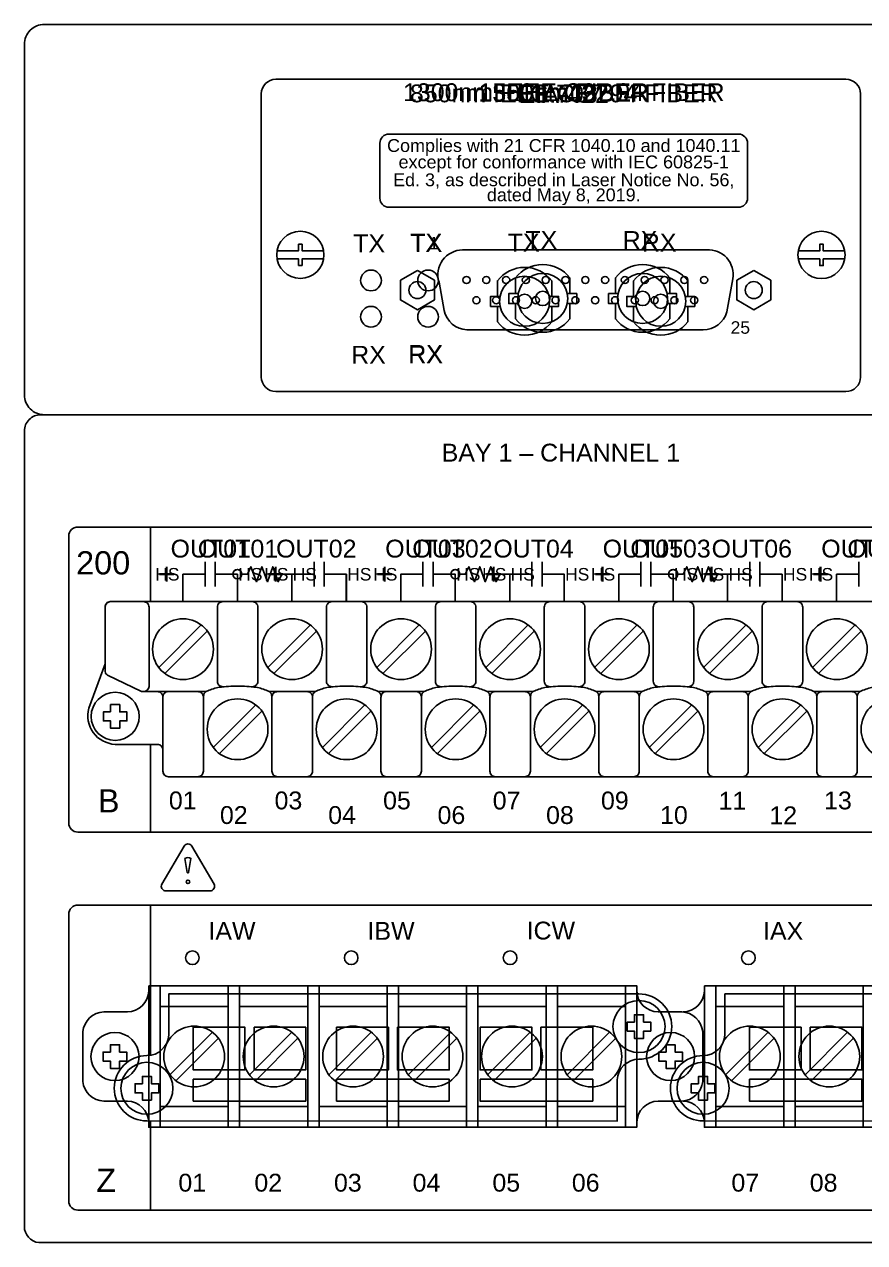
# Model space of a CAD drawing. Extents: x 1 to 47, y 1 to 34.6.
# Drawn here: x 27 to 31.63, y 10.34 to 17.05 of the extents above; entities that cross this region are included whole.
import ezdxf
from ezdxf.enums import TextEntityAlignment as Align

# ---------------------------------------------------------------- set-up
doc = ezdxf.new("R2010")
doc.units = 0
doc.header["$MEASUREMENT"] = 0
for name, color, linetype in [('2_1__X__SCREW_TERMINAL_BLO', 7, 'CONTINUOUS'), ('2_2__2__CONNECTORIZED', 7, 'CONTINUOUS'), ('4_2__A__ISOLATED_EIA-422', 7, 'CONTINUOUS'), ('4_3__B__ISOLATED_G_703_CO-', 7, 'CONTINUOUS'), ('4_4__C__850_NM_IEEE_C37_94', 7, 'CONTINUOUS'), ('4_5__D__1300_NM_FIBER', 7, 'CONTINUOUS'), ('4_6__E__1550_NM_FIBER', 7, 'CONTINUOUS'), ('4_7__H__1300_NM_IEEE_C37_9', 7, 'CONTINUOUS'), ('7_1__2___8__OPTOISOLATED_I', 7, 'CONTINUOUS'), ('7_2__7___8__OPTOISOLATED_I', 7, 'CONTINUOUS'), ('7_3__C___18__COMMON____6__', 7, 'CONTINUOUS'), ('7_4__D___18__COMMON____6__', 7, 'CONTINUOUS'), ('7_5__E___8__OPTOISOLATED_I', 7, 'CONTINUOUS'), ('7_6__4___18__COMMON____6__', 7, 'CONTINUOUS'), ('7_7__8___8__OPTOISOLATED_I', 7, 'CONTINUOUS'), ('8_0______DWG_', 7, 'CONTINUOUS')]:
    doc.layers.add(name, color=color, linetype=linetype)
doc.styles.add('ARIAL', font='arial.ttf')

msp = doc.modelspace()

# ---------------------------------------------------------------- linework, layer by layer
at = {"layer": '2_1__X__SCREW_TERMINAL_BLO'}
for points in [[(27.6942, 12.2039), (27.6942, 11.7597)], [(27.7477, 11.7597), (27.7477, 10.9798)], [(28.1227, 11.7597), (28.1227, 10.9798)], [(28.1853, 11.7597), (28.1853, 10.9798)], [(28.5603, 11.7597), (28.5603, 10.9798)], [(28.6228, 11.7597), (28.6228, 10.9798)], [(28.9978, 11.7597), (28.9978, 10.9798)], [(29.0603, 11.7597), (29.0603, 10.9798)], [(29.4353, 11.7597), (29.4353, 10.9798)], [(29.4978, 11.7597), (29.4978, 10.9798)], [(29.8728, 11.7597), (29.8728, 10.9798)], [(29.9352, 11.7597), (29.9352, 10.9798)], [(30.3102, 11.7597), (30.3102, 10.9798)], [(30.8079, 11.7597), (30.8079, 10.9798)], [(31.1829, 11.7597), (31.1829, 10.9798)], [(31.2454, 11.7597), (31.2454, 10.9798)], [(31.6204, 11.7597), (31.6204, 10.9798)], [(27.7477, 11.6447), (28.1227, 11.6447)], [(28.1853, 11.6447), (28.5603, 11.6447)], [(28.6228, 11.6447), (28.9978, 11.6447)], [(29.0603, 11.6447), (29.4353, 11.6447)], [(29.4978, 11.6447), (29.8728, 11.6447)], [(29.9352, 11.6447), (30.3102, 11.6447)], [(30.8079, 11.6447), (31.1829, 11.6447)], [(31.2454, 11.6447), (31.6204, 11.6447)], [(28.0357, 11.5037), (27.8015, 11.2695)], [(28.4732, 11.5037), (28.239, 11.2695)], [(28.9106, 11.5037), (28.6764, 11.2695)], [(29.3481, 11.5037), (29.1139, 11.2695)], [(29.7856, 11.5037), (29.5515, 11.2695)], [(30.2232, 11.5037), (29.989, 11.2695)], [(31.0958, 11.5037), (30.8616, 11.2695)], [(31.5333, 11.5037), (31.2992, 11.2695)], [(28.0691, 11.4703), (27.8349, 11.2361)], [(28.5066, 11.4703), (28.2725, 11.2361)], [(28.944, 11.4703), (28.7098, 11.2361)], [(29.3815, 11.4703), (29.1474, 11.2361)], [(29.8191, 11.4703), (29.5849, 11.2361)], [(30.2566, 11.4703), (30.0224, 11.2361)], [(31.1292, 11.4703), (30.8951, 11.2361)], [(31.5668, 11.4703), (31.3326, 11.2361)], [(28.1227, 11.0948), (27.7477, 11.0948)], [(28.5603, 11.0948), (28.1853, 11.0948)], [(28.9978, 11.0948), (28.6228, 11.0948)], [(29.4353, 11.0948), (29.0603, 11.0948)], [(29.8728, 11.0948), (29.4978, 11.0948)], [(30.3102, 11.0948), (29.9352, 11.0948)], [(31.1829, 11.0948), (30.8079, 11.0948)], [(31.6204, 11.0948), (31.2454, 11.0948)], [(27.6942, 10.9798), (27.6942, 10.5239)]]:
    msp.add_lwpolyline(points, dxfattribs=at)
for points in [[(27.6852, 11.7597), (30.3727, 11.7597), (30.3727, 10.9798), (27.6852, 10.9798)], [(30.7453, 11.7597), (33.4329, 11.7597), (33.4329, 10.9798), (30.7453, 10.9798)], [(27.474, 11.3945), (27.474, 11.4348), (27.524, 11.4348), (27.524, 11.3945), (27.5641, 11.3945), (27.5641, 11.3446), (27.524, 11.3446), (27.524, 11.3046), (27.474, 11.3046), (27.474, 11.3446), (27.4339, 11.3446), (27.4339, 11.3945)], [(30.5341, 11.3945), (30.5341, 11.4348), (30.5841, 11.4348), (30.5841, 11.3945), (30.6242, 11.3945), (30.6242, 11.3446), (30.5841, 11.3446), (30.5841, 11.3046), (30.5341, 11.3046), (30.5341, 11.3446), (30.494, 11.3446), (30.494, 11.3945)]]:
    msp.add_lwpolyline(points, close=True, dxfattribs=at)
for points in [[(27.3224, 11.2325), (27.3224, 11.507, -0.374201), (27.437, 11.6157), (27.5672, 11.6157, 0.403969), (27.6852, 11.7316)], [(30.3729, 11.0079, -0.403969), (30.4909, 11.1238), (30.6211, 11.1238, 0.374201), (30.7357, 11.2325), (30.7357, 11.507, 0.374201), (30.6211, 11.6157), (30.4909, 11.6157, -0.403969), (30.3729, 11.7316)], [(30.6273, 11.6157, 0.403969), (30.7453, 11.7316)], [(27.3224, 11.2325, 0.374201), (27.437, 11.1238)], [(27.6852, 11.0079, 0.403969), (27.5672, 11.1238), (27.437, 11.1238, -0.374201)], [(30.7453, 11.0079, 0.403969), (30.6273, 11.1238)]]:
    msp.add_lwpolyline(points, format="xyb", dxfattribs=at)
for centre, radius in [((27.499, 11.3697), 0.1324), ((27.9353, 11.3699), 0.1673), ((28.3728, 11.3699), 0.1673), ((28.8102, 11.3699), 0.1673), ((29.2477, 11.3699), 0.1673), ((29.6853, 11.3699), 0.1673), ((30.1228, 11.3699), 0.1673), ((30.5591, 11.3697), 0.1324), ((30.9954, 11.3699), 0.1673), ((31.433, 11.3699), 0.1673)]:
    msp.add_circle(centre, radius, dxfattribs=at)
at = {"layer": '2_2__2__CONNECTORIZED'}
for points in [[(27.6942, 12.2039), (27.6942, 11.3763)], [(27.6942, 11.0147), (27.6942, 10.5239)]]:
    msp.add_lwpolyline(points, dxfattribs=at)
for points in [[(27.675, 11.3748, 1), (27.675, 11.0147), (30.265, 11.0145), (30.265, 11.2409, -0.405199), (30.3849, 11.3547, 0.999995), (30.3849, 11.7148), (27.795, 11.7146), (27.795, 11.4886, -0.399232)], [(30.738, 11.3748, 1), (30.738, 11.0147), (33.328, 11.0145), (33.328, 11.2409, -0.405199), (33.4479, 11.3547, 0.999995), (33.4479, 11.7148), (30.858, 11.7146), (30.858, 11.4886, -0.399232)]]:
    msp.add_lwpolyline(points, format="xyb", close=True, dxfattribs=at)
for points in [[(30.3599, 11.5599), (30.3599, 11.5999), (30.4099, 11.5999), (30.4099, 11.5599), (30.45, 11.5599), (30.45, 11.5096), (30.4099, 11.5096), (30.4099, 11.4697), (30.3599, 11.4697), (30.3599, 11.5096), (30.3198, 11.5096), (30.3198, 11.5599), (30.3599, 11.5599)], [(27.9299, 11.5313), (28.2149, 11.5313), (28.2149, 11.2963), (27.9299, 11.2963)], [(28.2649, 11.5313), (28.5499, 11.5313), (28.5499, 11.2963), (28.2649, 11.2963)], [(28.7199, 11.5313), (29.0049, 11.5313), (29.0049, 11.2963), (28.7199, 11.2963)], [(29.0549, 11.5313), (29.3399, 11.5313), (29.3399, 11.2963), (29.0549, 11.2963)], [(29.5099, 11.5313), (29.7949, 11.5313), (29.7949, 11.2963), (29.5099, 11.2963)], [(29.8449, 11.5313), (30.1299, 11.5313), (30.1299, 11.2963), (29.8449, 11.2963)], [(30.9929, 11.5313), (31.2779, 11.5313), (31.2779, 11.2963), (30.9929, 11.2963)], [(31.3279, 11.5313), (31.6129, 11.5313), (31.6129, 11.2963), (31.3279, 11.2963)], [(27.65, 11.2199), (27.65, 11.2599), (27.7, 11.2599), (27.7, 11.2199), (27.7401, 11.2199), (27.7401, 11.1696), (27.7, 11.1696), (27.7, 11.1296), (27.65, 11.1296), (27.65, 11.1696), (27.6099, 11.1696), (27.6099, 11.2199), (27.65, 11.2199)], [(27.9299, 11.2446), (28.5499, 11.2446), (28.5499, 11.1246), (27.9299, 11.1246)], [(28.7199, 11.2446), (29.3399, 11.2446), (29.3399, 11.1246), (28.7199, 11.1246)], [(29.5099, 11.2446), (30.1299, 11.2446), (30.1299, 11.1246), (29.5099, 11.1246)], [(30.713, 11.2199), (30.713, 11.2599), (30.763, 11.2599), (30.763, 11.2199), (30.8031, 11.2199), (30.8031, 11.1696), (30.763, 11.1696), (30.763, 11.1296), (30.713, 11.1296), (30.713, 11.1696), (30.6729, 11.1696), (30.6729, 11.2199), (30.713, 11.2199)], [(30.9929, 11.2446), (31.6129, 11.2446), (31.6129, 11.1246), (30.9929, 11.1246)]]:
    msp.add_lwpolyline(points, close=True, dxfattribs=at)
for centre in [(30.3849, 11.5348), (27.675, 11.1947), (30.738, 11.1947)]:
    msp.add_circle(centre, 0.1433, dxfattribs=at)
at = {"layer": '4_2__A__ISOLATED_EIA-422'}
msp.add_lwpolyline([(29.4133, 15.8123), (30.7574, 15.8123, -0.493376), (30.9014, 15.6536), (30.8687, 15.4709, -0.334954), (30.7385, 15.3723), (29.4377, 15.3723, -0.342031), (29.3111, 15.4795), (29.2837, 15.6347, -0.504632)], format="xyb", close=True, dxfattribs=at)
for points in [[(29.1646, 15.6997), (29.2586, 15.6454), (29.2586, 15.5369), (29.1646, 15.4826), (29.0706, 15.5369), (29.0706, 15.6454)], [(31.0169, 15.6997), (31.1109, 15.6454), (31.1109, 15.5369), (31.0169, 15.4826), (30.9229, 15.5369), (30.9229, 15.6454)]]:
    msp.add_lwpolyline(points, close=True, dxfattribs=at)
for centre, radius in [((28.909, 15.6442), 0.0571), ((29.1646, 15.5912), 0.047), ((29.4349, 15.6469), 0.0197), ((29.5439, 15.6469), 0.0197), ((29.653, 15.6469), 0.0197), ((29.762, 15.6469), 0.0197), ((29.8711, 15.6469), 0.0197), ((29.9802, 15.6469), 0.0197), ((30.0892, 15.6469), 0.0197), ((30.1983, 15.6469), 0.0197), ((30.3073, 15.6469), 0.0197), ((30.4164, 15.6469), 0.0197), ((30.5254, 15.6469), 0.0197), ((30.6345, 15.6469), 0.0197), ((30.7435, 15.6469), 0.0197), ((31.0169, 15.5912), 0.047), ((28.909, 15.4442), 0.0571), ((29.4894, 15.5351), 0.0197), ((29.5985, 15.5351), 0.0197), ((29.7075, 15.5351), 0.0197), ((29.8166, 15.5351), 0.0197), ((29.9256, 15.5351), 0.0197), ((30.0347, 15.5351), 0.0197), ((30.1437, 15.5351), 0.0197), ((30.2528, 15.5351), 0.0197), ((30.3618, 15.5351), 0.0197), ((30.4709, 15.5351), 0.0197), ((30.58, 15.5351), 0.0197), ((30.689, 15.5351), 0.0197)]:
    msp.add_circle(centre, radius, dxfattribs=at)
at = {"layer": '4_3__B__ISOLATED_G_703_CO-'}
msp.add_lwpolyline([(29.4133, 15.8123), (30.7574, 15.8123, -0.493376), (30.9014, 15.6536), (30.8687, 15.4709, -0.334954), (30.7385, 15.3723), (29.4377, 15.3723, -0.342031), (29.3111, 15.4795), (29.2837, 15.6347, -0.504632)], format="xyb", close=True, dxfattribs=at)
for points in [[(29.1646, 15.6997), (29.2586, 15.6454), (29.2586, 15.5369), (29.1646, 15.4826), (29.0706, 15.5369), (29.0706, 15.6454)], [(31.0169, 15.6997), (31.1109, 15.6454), (31.1109, 15.5369), (31.0169, 15.4826), (30.9229, 15.5369), (30.9229, 15.6454)]]:
    msp.add_lwpolyline(points, close=True, dxfattribs=at)
for centre, radius in [((28.909, 15.6442), 0.0571), ((29.1646, 15.5912), 0.047), ((29.4349, 15.6469), 0.0197), ((29.5439, 15.6469), 0.0197), ((29.653, 15.6469), 0.0197), ((29.762, 15.6469), 0.0197), ((29.8711, 15.6469), 0.0197), ((29.9802, 15.6469), 0.0197), ((30.0892, 15.6469), 0.0197), ((30.1983, 15.6469), 0.0197), ((30.3073, 15.6469), 0.0197), ((30.4164, 15.6469), 0.0197), ((30.5254, 15.6469), 0.0197), ((30.6345, 15.6469), 0.0197), ((30.7435, 15.6469), 0.0197), ((31.0169, 15.5912), 0.047), ((28.909, 15.4442), 0.0571), ((29.4894, 15.5351), 0.0197), ((29.5985, 15.5351), 0.0197), ((29.7075, 15.5351), 0.0197), ((29.8166, 15.5351), 0.0197), ((29.9256, 15.5351), 0.0197), ((30.0347, 15.5351), 0.0197), ((30.1437, 15.5351), 0.0197), ((30.2528, 15.5351), 0.0197), ((30.3618, 15.5351), 0.0197), ((30.4709, 15.5351), 0.0197), ((30.58, 15.5351), 0.0197), ((30.689, 15.5351), 0.0197)]:
    msp.add_circle(centre, radius, dxfattribs=at)
at = {"layer": '4_4__C__850_NM_IEEE_C37_94'}
msp.add_lwpolyline([(29.0082, 16.4502), (30.933, 16.4502, -0.41414), (30.983, 16.4002), (30.983, 16.0974, -0.414295), (30.933, 16.0474), (29.0082, 16.0474, -0.414173), (28.9582, 16.0974), (28.9582, 16.4002, -0.414246)], format="xyb", close=True, dxfattribs=at)
for points in [[(30.0044, 15.5719), (30.0044, 15.6583, 0.493109), (29.7052, 15.6583), (29.7052, 15.5719)], [(30.5544, 15.5719), (30.5544, 15.6583, 0.493109), (30.2552, 15.6583), (30.2552, 15.5719)], [(30.0044, 15.5168), (30.0044, 15.4323, -0.493109), (29.7052, 15.4323), (29.7052, 15.5168)], [(30.5544, 15.5168), (30.5544, 15.4323, -0.493109), (30.2552, 15.4323), (30.2552, 15.5168)]]:
    msp.add_lwpolyline(points, format="xyb", dxfattribs=at)
for points in [[(29.72, 15.5168), (29.6674, 15.5168), (29.6674, 15.5719), (29.7196, 15.5719)], [(29.99, 15.5719), (30.0422, 15.5719), (30.0422, 15.5168), (29.9896, 15.5168)], [(30.27, 15.5168), (30.2174, 15.5168), (30.2174, 15.5719), (30.2696, 15.5719)], [(30.54, 15.5719), (30.5922, 15.5719), (30.5922, 15.5168), (30.5396, 15.5168)]]:
    msp.add_lwpolyline(points, dxfattribs=at)
for centre, radius in [((29.2232, 15.6442), 0.0571), ((29.8548, 15.5453), 0.1378), ((30.4048, 15.5453), 0.1378), ((29.8548, 15.5453), 0.0395), ((30.4048, 15.5453), 0.0395), ((29.2232, 15.4442), 0.0571)]:
    msp.add_circle(centre, radius, dxfattribs=at)
at = {"layer": '4_5__D__1300_NM_FIBER'}
msp.add_lwpolyline([(29.0082, 16.4502), (30.933, 16.4502, -0.41414), (30.983, 16.4002), (30.983, 16.0974, -0.414295), (30.933, 16.0474), (29.0082, 16.0474, -0.414173), (28.9582, 16.0974), (28.9582, 16.4002, -0.414246)], format="xyb", close=True, dxfattribs=at)
for points in [[(29.9044, 15.5559), (29.9044, 15.6424, 0.493109), (29.6052, 15.6424), (29.6052, 15.5559)], [(30.6544, 15.5559), (30.6544, 15.6424, 0.493109), (30.3552, 15.6424), (30.3552, 15.5559)], [(29.9044, 15.5008), (29.9044, 15.4164, -0.493109), (29.6052, 15.4164), (29.6052, 15.5008)], [(30.6544, 15.5008), (30.6544, 15.4164, -0.493109), (30.3552, 15.4164), (30.3552, 15.5008)]]:
    msp.add_lwpolyline(points, format="xyb", dxfattribs=at)
for points in [[(29.62, 15.5008), (29.5674, 15.5008), (29.5674, 15.5559), (29.6196, 15.5559)], [(29.89, 15.5559), (29.9422, 15.5559), (29.9422, 15.5008), (29.8896, 15.5008)], [(30.37, 15.5008), (30.3174, 15.5008), (30.3174, 15.5559), (30.3696, 15.5559)], [(30.64, 15.5559), (30.6922, 15.5559), (30.6922, 15.5008), (30.6396, 15.5008)]]:
    msp.add_lwpolyline(points, dxfattribs=at)
for centre, radius in [((29.2232, 15.6442), 0.0571), ((29.7548, 15.5294), 0.1378), ((30.5048, 15.5294), 0.1378), ((29.7548, 15.5294), 0.0395), ((30.5048, 15.5294), 0.0395), ((29.2232, 15.4442), 0.0571)]:
    msp.add_circle(centre, radius, dxfattribs=at)
at = {"layer": '4_6__E__1550_NM_FIBER'}
msp.add_lwpolyline([(29.0082, 16.4502), (30.933, 16.4502, -0.41414), (30.983, 16.4002), (30.983, 16.0974, -0.414295), (30.933, 16.0474), (29.0082, 16.0474, -0.414173), (28.9582, 16.0974), (28.9582, 16.4002, -0.414246)], format="xyb", close=True, dxfattribs=at)
for points in [[(29.9044, 15.5559), (29.9044, 15.6424, 0.493109), (29.6052, 15.6424), (29.6052, 15.5559)], [(30.6544, 15.5559), (30.6544, 15.6424, 0.493109), (30.3552, 15.6424), (30.3552, 15.5559)], [(29.9044, 15.5008), (29.9044, 15.4164, -0.493109), (29.6052, 15.4164), (29.6052, 15.5008)], [(30.6544, 15.5008), (30.6544, 15.4164, -0.493109), (30.3552, 15.4164), (30.3552, 15.5008)]]:
    msp.add_lwpolyline(points, format="xyb", dxfattribs=at)
for points in [[(29.62, 15.5008), (29.5674, 15.5008), (29.5674, 15.5559), (29.6196, 15.5559)], [(29.89, 15.5559), (29.9422, 15.5559), (29.9422, 15.5008), (29.8896, 15.5008)], [(30.37, 15.5008), (30.3174, 15.5008), (30.3174, 15.5559), (30.3696, 15.5559)], [(30.64, 15.5559), (30.6922, 15.5559), (30.6922, 15.5008), (30.6396, 15.5008)]]:
    msp.add_lwpolyline(points, dxfattribs=at)
for centre, radius in [((29.2232, 15.6442), 0.0571), ((29.7548, 15.5294), 0.1378), ((30.5048, 15.5294), 0.1378), ((29.7548, 15.5294), 0.0395), ((30.5048, 15.5294), 0.0395), ((29.2232, 15.4442), 0.0571)]:
    msp.add_circle(centre, radius, dxfattribs=at)
at = {"layer": '4_7__H__1300_NM_IEEE_C37_9'}
for points in [[(29.9044, 15.5559), (29.9044, 15.6424, 0.493109), (29.6052, 15.6424), (29.6052, 15.5559)], [(30.6544, 15.5559), (30.6544, 15.6424, 0.493109), (30.3552, 15.6424), (30.3552, 15.5559)], [(29.9044, 15.5008), (29.9044, 15.4164, -0.493109), (29.6052, 15.4164), (29.6052, 15.5008)], [(30.6544, 15.5008), (30.6544, 15.4164, -0.493109), (30.3552, 15.4164), (30.3552, 15.5008)]]:
    msp.add_lwpolyline(points, format="xyb", dxfattribs=at)
for points in [[(29.62, 15.5008), (29.5674, 15.5008), (29.5674, 15.5559), (29.6196, 15.5559)], [(29.89, 15.5559), (29.9422, 15.5559), (29.9422, 15.5008), (29.8896, 15.5008)], [(30.37, 15.5008), (30.3174, 15.5008), (30.3174, 15.5559), (30.3696, 15.5559)], [(30.64, 15.5559), (30.6922, 15.5559), (30.6922, 15.5008), (30.6396, 15.5008)]]:
    msp.add_lwpolyline(points, dxfattribs=at)
for centre, radius in [((29.2232, 15.6442), 0.0571), ((29.7548, 15.5294), 0.1378), ((30.5048, 15.5294), 0.1378), ((29.7548, 15.5294), 0.0395), ((30.5048, 15.5294), 0.0395), ((29.2232, 15.4442), 0.0571)]:
    msp.add_circle(centre, radius, dxfattribs=at)
at = {"layer": '7_1__2___8__OPTOISOLATED_I'}
for points in [[(27.9953, 14.094), (27.9953, 13.959)], [(28.051, 14.094), (28.051, 13.959)], [(28.5953, 14.094), (28.5953, 13.959)], [(28.651, 14.094), (28.651, 13.959)], [(29.1953, 14.094), (29.1953, 13.959)], [(29.251, 14.094), (29.251, 13.959)], [(29.7953, 14.094), (29.7953, 13.959)], [(29.851, 14.094), (29.851, 13.959)], [(30.3953, 14.094), (30.3953, 13.959)], [(30.451, 14.094), (30.451, 13.959)], [(30.9953, 14.094), (30.9953, 13.959)], [(31.051, 14.094), (31.051, 13.959)], [(31.5953, 14.094), (31.5953, 13.959)], [(27.9953, 14.0265), (27.8732, 14.0265), (27.8732, 13.8753)], [(28.051, 14.0265), (28.1732, 14.0265), (28.1732, 13.8753)], [(28.5953, 14.0265), (28.4732, 14.0265), (28.4732, 13.8753)], [(28.651, 14.0265), (28.7732, 14.0265), (28.7732, 13.8753)], [(29.1953, 14.0265), (29.0732, 14.0265), (29.0732, 13.8753)], [(29.251, 14.0265), (29.3732, 14.0265), (29.3732, 13.8753)], [(29.7953, 14.0265), (29.6732, 14.0265), (29.6732, 13.8753)], [(29.851, 14.0265), (29.9732, 14.0265), (29.9732, 13.8753)], [(30.3953, 14.0265), (30.2732, 14.0265), (30.2732, 13.8753)], [(30.451, 14.0265), (30.5732, 14.0265), (30.5732, 13.8753)], [(30.9953, 14.0265), (30.8732, 14.0265), (30.8732, 13.8753)], [(31.051, 14.0265), (31.1732, 14.0265), (31.1732, 13.8753)], [(31.5953, 14.0265), (31.4732, 14.0265), (31.4732, 13.8753)]]:
    msp.add_lwpolyline(points, dxfattribs=at)
at = {"layer": '7_2__7___8__OPTOISOLATED_I'}
for points in [[(27.9953, 14.094), (27.9953, 13.959)], [(28.0509, 14.094), (28.0509, 13.959)], [(28.5953, 14.094), (28.5953, 13.959)], [(28.6509, 14.094), (28.6509, 13.959)], [(29.1953, 14.094), (29.1953, 13.959)], [(29.2509, 14.094), (29.2509, 13.959)], [(29.7953, 14.094), (29.7953, 13.959)], [(29.8509, 14.094), (29.8509, 13.959)], [(30.3953, 14.094), (30.3953, 13.959)], [(30.4509, 14.094), (30.4509, 13.959)], [(30.9953, 14.094), (30.9953, 13.959)], [(31.0509, 14.094), (31.0509, 13.959)], [(31.5953, 14.094), (31.5953, 13.959)], [(27.9953, 14.0265), (27.8731, 14.0265), (27.8731, 13.8753)], [(28.0509, 14.0265), (28.1731, 14.0265), (28.1731, 13.8753)], [(28.5953, 14.0265), (28.4731, 14.0265), (28.4731, 13.8753)], [(28.6509, 14.0265), (28.7731, 14.0265), (28.7731, 13.8753)], [(29.1953, 14.0265), (29.0731, 14.0265), (29.0731, 13.8753)], [(29.2509, 14.0265), (29.3731, 14.0265), (29.3731, 13.8753)], [(29.7953, 14.0265), (29.6731, 14.0265), (29.6731, 13.8753)], [(29.8509, 14.0265), (29.9731, 14.0265), (29.9731, 13.8753)], [(30.3953, 14.0265), (30.2731, 14.0265), (30.2731, 13.8753)], [(30.4509, 14.0265), (30.5731, 14.0265), (30.5731, 13.8753)], [(30.9953, 14.0265), (30.8731, 14.0265), (30.8731, 13.8753)], [(31.0509, 14.0265), (31.1731, 14.0265), (31.1731, 13.8753)], [(31.5953, 14.0265), (31.4731, 14.0265), (31.4731, 13.8753)]]:
    msp.add_lwpolyline(points, dxfattribs=at)
at = {"layer": '7_3__C___18__COMMON____6__'}
for points in [[(27.9953, 14.094), (27.9953, 13.959)], [(28.0509, 14.094), (28.0509, 13.959)], [(28.5953, 14.094), (28.5953, 13.959)], [(28.6509, 14.094), (28.6509, 13.959)], [(29.1953, 14.094), (29.1953, 13.959)], [(29.2509, 14.094), (29.2509, 13.959)], [(29.7953, 14.094), (29.7953, 13.959)], [(29.8509, 14.094), (29.8509, 13.959)], [(30.3953, 14.094), (30.3953, 13.959)], [(30.4509, 14.094), (30.4509, 13.959)], [(30.9953, 14.094), (30.9953, 13.959)], [(31.0509, 14.094), (31.0509, 13.959)], [(31.5953, 14.094), (31.5953, 13.959)], [(27.9953, 14.0265), (27.8731, 14.0265), (27.8731, 13.8753)], [(28.0509, 14.0265), (28.1731, 14.0265), (28.1731, 13.8753)], [(28.5953, 14.0265), (28.4731, 14.0265), (28.4731, 13.8753)], [(28.6509, 14.0265), (28.7731, 14.0265), (28.7731, 13.8753)], [(29.1953, 14.0265), (29.0731, 14.0265), (29.0731, 13.8753)], [(29.2509, 14.0265), (29.3731, 14.0265), (29.3731, 13.8753)], [(29.7953, 14.0265), (29.6731, 14.0265), (29.6731, 13.8753)], [(29.8509, 14.0265), (29.9731, 14.0265), (29.9731, 13.8753)], [(30.3953, 14.0265), (30.2731, 14.0265), (30.2731, 13.8753)], [(30.4509, 14.0265), (30.5731, 14.0265), (30.5731, 13.8753)], [(30.9953, 14.0265), (30.8731, 14.0265), (30.8731, 13.8753)], [(31.0509, 14.0265), (31.1731, 14.0265), (31.1731, 13.8753)], [(31.5953, 14.0265), (31.4731, 14.0265), (31.4731, 13.8753)]]:
    msp.add_lwpolyline(points, dxfattribs=at)
at = {"layer": '7_4__D___18__COMMON____6__'}
for points in [[(27.9953, 14.094), (27.9953, 13.959)], [(28.0509, 14.094), (28.0509, 13.959)], [(28.5953, 14.094), (28.5953, 13.959)], [(28.6509, 14.094), (28.6509, 13.959)], [(29.1953, 14.094), (29.1953, 13.959)], [(29.2509, 14.094), (29.2509, 13.959)], [(29.7953, 14.094), (29.7953, 13.959)], [(29.8509, 14.094), (29.8509, 13.959)], [(30.3953, 14.094), (30.3953, 13.959)], [(30.4509, 14.094), (30.4509, 13.959)], [(30.9953, 14.094), (30.9953, 13.959)], [(31.0509, 14.094), (31.0509, 13.959)], [(31.5953, 14.094), (31.5953, 13.959)], [(27.9953, 14.0265), (27.8731, 14.0265), (27.8731, 13.8753)], [(28.0509, 14.0265), (28.1731, 14.0265), (28.1731, 13.8753)], [(28.5953, 14.0265), (28.4731, 14.0265), (28.4731, 13.8753)], [(28.6509, 14.0265), (28.7731, 14.0265), (28.7731, 13.8753)], [(29.1953, 14.0265), (29.0731, 14.0265), (29.0731, 13.8753)], [(29.2509, 14.0265), (29.3731, 14.0265), (29.3731, 13.8753)], [(29.7953, 14.0265), (29.6731, 14.0265), (29.6731, 13.8753)], [(29.8509, 14.0265), (29.9731, 14.0265), (29.9731, 13.8753)], [(30.3953, 14.0265), (30.2731, 14.0265), (30.2731, 13.8753)], [(30.4509, 14.0265), (30.5731, 14.0265), (30.5731, 13.8753)], [(30.9953, 14.0265), (30.8731, 14.0265), (30.8731, 13.8753)], [(31.0509, 14.0265), (31.1731, 14.0265), (31.1731, 13.8753)], [(31.5953, 14.0265), (31.4731, 14.0265), (31.4731, 13.8753)]]:
    msp.add_lwpolyline(points, dxfattribs=at)
at = {"layer": '7_5__E___8__OPTOISOLATED_I'}
for points in [[(27.9953, 14.0265), (27.8731, 14.0265), (27.8731, 13.8753)], [(27.9953, 14.0865), (27.9953, 13.9665)], [(28.0509, 14.0865), (28.0509, 13.9665)], [(28.0509, 14.0265), (28.1481, 14.0265)], [(28.1981, 14.0265), (28.228, 14.0265), (28.248, 14.0677), (28.2781, 13.9852), (28.3081, 14.0677), (28.3381, 13.9852), (28.3681, 14.0677), (28.3981, 13.9852), (28.4181, 14.0265), (28.4731, 14.0265), (28.4731, 13.8753)], [(29.1953, 14.0265), (29.0731, 14.0265), (29.0731, 13.8753)], [(29.1953, 14.0865), (29.1953, 13.9665)], [(29.2509, 14.0865), (29.2509, 13.9665)], [(29.2509, 14.0265), (29.3481, 14.0265)], [(29.3981, 14.0265), (29.4281, 14.0265), (29.4481, 14.0677), (29.4781, 13.9852), (29.5081, 14.0677), (29.5381, 13.9852), (29.5681, 14.0677), (29.5982, 13.9852), (29.6182, 14.0265), (29.6731, 14.0265), (29.6731, 13.8753)], [(30.3953, 14.0265), (30.2731, 14.0265), (30.2731, 13.8753)], [(30.3953, 14.0865), (30.3953, 13.9665)], [(30.4509, 14.0865), (30.4509, 13.9665)], [(30.4509, 14.0265), (30.5481, 14.0265)], [(30.5981, 14.0265), (30.628, 14.0265), (30.648, 14.0677), (30.6781, 13.9852), (30.7081, 14.0677), (30.7381, 13.9852), (30.7681, 14.0677), (30.7981, 13.9852), (30.8181, 14.0265), (30.8731, 14.0265), (30.8731, 13.8753)], [(31.5953, 14.0265), (31.4731, 14.0265), (31.4731, 13.8753)], [(31.5953, 14.0865), (31.5953, 13.9665)], [(28.1731, 13.8753), (28.1731, 14.0015)], [(29.3731, 13.8753), (29.3731, 14.0015)], [(30.5731, 13.8753), (30.5731, 14.0015)]]:
    msp.add_lwpolyline(points, dxfattribs=at)
for centre in [(28.1731, 14.0265), (29.3731, 14.0265), (30.5731, 14.0265)]:
    msp.add_circle(centre, 0.025, dxfattribs=at)
at = {"layer": '7_6__4___18__COMMON____6__'}
for points in [[(27.9953, 14.094), (27.9953, 13.959)], [(28.051, 14.094), (28.051, 13.959)], [(28.5953, 14.094), (28.5953, 13.959)], [(28.651, 14.094), (28.651, 13.959)], [(29.1953, 14.094), (29.1953, 13.959)], [(29.251, 14.094), (29.251, 13.959)], [(29.7953, 14.094), (29.7953, 13.959)], [(29.851, 14.094), (29.851, 13.959)], [(30.3953, 14.094), (30.3953, 13.959)], [(30.451, 14.094), (30.451, 13.959)], [(30.9953, 14.094), (30.9953, 13.959)], [(31.051, 14.094), (31.051, 13.959)], [(31.5953, 14.094), (31.5953, 13.959)], [(27.9953, 14.0265), (27.8732, 14.0265), (27.8732, 13.8753)], [(28.051, 14.0265), (28.1732, 14.0265), (28.1732, 13.8753)], [(28.5953, 14.0265), (28.4732, 14.0265), (28.4732, 13.8753)], [(28.651, 14.0265), (28.7732, 14.0265), (28.7732, 13.8753)], [(29.1953, 14.0265), (29.0732, 14.0265), (29.0732, 13.8753)], [(29.251, 14.0265), (29.3732, 14.0265), (29.3732, 13.8753)], [(29.7953, 14.0265), (29.6732, 14.0265), (29.6732, 13.8753)], [(29.851, 14.0265), (29.9732, 14.0265), (29.9732, 13.8753)], [(30.3953, 14.0265), (30.2732, 14.0265), (30.2732, 13.8753)], [(30.451, 14.0265), (30.5732, 14.0265), (30.5732, 13.8753)], [(30.9953, 14.0265), (30.8732, 14.0265), (30.8732, 13.8753)], [(31.051, 14.0265), (31.1732, 14.0265), (31.1732, 13.8753)], [(31.5953, 14.0265), (31.4732, 14.0265), (31.4732, 13.8753)]]:
    msp.add_lwpolyline(points, dxfattribs=at)
at = {"layer": '7_7__8___8__OPTOISOLATED_I'}
for points in [[(27.9953, 14.0265), (27.8731, 14.0265), (27.8731, 13.8753)], [(27.9953, 14.0865), (27.9953, 13.9665)], [(28.0509, 14.0865), (28.0509, 13.9665)], [(28.0509, 14.0265), (28.1482, 14.0265)], [(28.198, 14.0265), (28.228, 14.0265), (28.248, 14.0677), (28.2781, 13.9852), (28.3081, 14.0677), (28.3381, 13.9852), (28.3681, 14.0677), (28.3981, 13.9852), (28.4181, 14.0265), (28.4731, 14.0265), (28.4731, 13.8753)], [(29.1953, 14.0265), (29.0731, 14.0265), (29.0731, 13.8753)], [(29.1953, 14.0865), (29.1953, 13.9665)], [(29.2509, 14.0865), (29.2509, 13.9665)], [(29.2509, 14.0265), (29.3483, 14.0265)], [(29.398, 14.0265), (29.4281, 14.0265), (29.4481, 14.0677), (29.4781, 13.9852), (29.5081, 14.0677), (29.5381, 13.9852), (29.5681, 14.0677), (29.5982, 13.9852), (29.6182, 14.0265), (29.6731, 14.0265), (29.6731, 13.8753)], [(30.3953, 14.0265), (30.2731, 14.0265), (30.2731, 13.8753)], [(30.3953, 14.0865), (30.3953, 13.9665)], [(30.4509, 14.0865), (30.4509, 13.9665)], [(30.4509, 14.0265), (30.5482, 14.0265)], [(30.598, 14.0265), (30.628, 14.0265), (30.648, 14.0677), (30.6781, 13.9852), (30.7081, 14.0677), (30.7381, 13.9852), (30.7681, 14.0677), (30.7981, 13.9852), (30.8181, 14.0265), (30.8731, 14.0265), (30.8731, 13.8753)], [(31.5953, 14.0265), (31.4731, 14.0265), (31.4731, 13.8753)], [(31.5953, 14.0865), (31.5953, 13.9665)], [(28.1731, 14.0016), (28.1731, 13.8753)], [(29.3731, 14.0016), (29.3731, 13.8753)], [(30.5731, 14.0016), (30.5731, 13.8753)]]:
    msp.add_lwpolyline(points, dxfattribs=at)
for centre in [(28.1731, 14.0265), (29.3731, 14.0265), (30.5731, 14.0265)]:
    msp.add_circle(centre, 0.0249, dxfattribs=at)
at = {"layer": '8_0______DWG_'}
for points in [[(44.14, 17.0547), (27.11, 17.0547, 0.414214), (27, 16.9447), (27, 15.0147, 0.414214), (27.11, 14.9047), (44.14, 14.9047, 0.414214), (44.25, 15.0147), (44.25, 16.9447, 0.414214), (44.14, 17.0547)], [(28.0023, 13.3799), (27.6442, 13.3799), (27.4583, 13.4697, -0.241986), (27.4455, 13.4896), (27.4454, 13.8453, -0.422157), (27.4721, 13.8752), (27.6564, 13.8753, -0.414214), (27.6864, 13.8453), (27.6864, 13.4082, -0.390527), (27.6564, 13.3799)], [(28.1007, 13.4066), (28.0928, 13.4066, -0.414214), (28.0628, 13.4366), (28.0628, 13.8453, -0.414214), (28.0928, 13.8753), (28.2557, 13.8753, -0.414214), (28.2857, 13.8453), (28.2857, 13.4366, -0.414214), (28.2557, 13.4066), (28.2489, 13.4066)], [(28.7015, 13.4066), (28.6936, 13.4066, -0.414214), (28.6636, 13.4366), (28.6636, 13.8453, -0.414214), (28.6936, 13.8753), (28.8564, 13.8753, -0.414214), (28.8864, 13.8453), (28.8864, 13.4366, -0.414214), (28.8564, 13.4066), (28.8496, 13.4066)], [(29.3015, 13.4066), (29.2936, 13.4066, -0.414214), (29.2636, 13.4366), (29.2636, 13.8453, -0.414214), (29.2936, 13.8753), (29.4564, 13.8753, -0.414214), (29.4864, 13.8453), (29.4864, 13.4366, -0.414214), (29.4564, 13.4066), (29.4496, 13.4066)], [(29.9015, 13.4066), (29.8936, 13.4066, -0.414214), (29.8636, 13.4366), (29.8636, 13.8453, -0.414214), (29.8936, 13.8753), (30.0564, 13.8753, -0.414214), (30.0864, 13.8453), (30.0864, 13.4366, -0.414214), (30.0564, 13.4066), (30.0496, 13.4066)], [(30.5015, 13.4066), (30.4936, 13.4066, -0.414214), (30.4636, 13.4366), (30.4636, 13.8453, -0.414214), (30.4936, 13.8753), (30.6565, 13.8753, -0.414214), (30.6865, 13.8453), (30.6865, 13.4366, -0.414214), (30.6565, 13.4066), (30.6496, 13.4066)], [(31.1015, 13.4066), (31.0936, 13.4066, -0.414214), (31.0636, 13.4366), (31.0636, 13.8453, -0.414214), (31.0936, 13.8753), (31.2565, 13.8753, -0.414214), (31.2865, 13.8453), (31.2865, 13.4366, -0.414214), (31.2565, 13.4066), (31.2496, 13.4066)], [(27.733, 13.3799, -0.414214), (27.763, 13.3499)], [(27.9558, 13.3799, -0.414214), (27.9858, 13.3499), (27.9858, 12.9412, -0.414214), (27.9558, 12.9112), (27.793, 12.9112, -0.414214), (27.763, 12.9412), (27.763, 13.3499, -0.414214), (27.793, 13.3799)], [(28.3637, 13.3499, 0.191033), (28.3552, 13.3738, 0.081668), (28.3396, 13.384, 0.0591), (28.2759, 13.4033, 0.034646), (28.1744, 13.4104, 0.03436), (28.0737, 13.4033, 0.0591), (28.01, 13.384, 0.081668), (27.9943, 13.3738, 0.191033), (27.9858, 13.3499)], [(28.5566, 13.3799, -0.414214), (28.5866, 13.3499), (28.5866, 12.9412, -0.414214), (28.5566, 12.9112), (28.3937, 12.9112, -0.414214), (28.3637, 12.9412), (28.3637, 13.3499, -0.414214), (28.3937, 13.3799)], [(28.9645, 13.3499, 0.191033), (28.956, 13.3738, 0.081668), (28.9404, 13.384, 0.0591), (28.8766, 13.4033, 0.034646), (28.7751, 13.4104, 0.03436), (28.6744, 13.4033, 0.0591), (28.6107, 13.384, 0.081668), (28.5951, 13.3738, 0.191033), (28.5866, 13.3499)], [(29.1566, 13.3799, -0.414214), (29.1866, 13.3499), (29.1866, 12.9412, -0.414214), (29.1566, 12.9112), (28.9937, 12.9112, -0.414214), (28.9637, 12.9412), (28.9637, 13.3499, -0.414214), (28.9937, 13.3799)], [(29.5645, 13.3499, 0.191033), (29.556, 13.3738, 0.081668), (29.5404, 13.384, 0.0591), (29.4767, 13.4033, 0.034646), (29.3751, 13.4104, 0.03436), (29.2745, 13.4033, 0.0591), (29.2107, 13.384, 0.081668), (29.1951, 13.3738, 0.191033), (29.1866, 13.3499)], [(29.7566, 13.3799, -0.414214), (29.7866, 13.3499), (29.7866, 12.9412, -0.414214), (29.7566, 12.9112), (29.5938, 12.9112, -0.414214), (29.5638, 12.9412), (29.5638, 13.3499, -0.414214), (29.5938, 13.3799)], [(30.1645, 13.3499, 0.191033), (30.156, 13.3738, 0.081668), (30.1404, 13.384, 0.0591), (30.0767, 13.4033, 0.034646), (29.9751, 13.4104, 0.03436), (29.8745, 13.4033, 0.0591), (29.8107, 13.384, 0.081668), (29.7951, 13.3738, 0.191033), (29.7866, 13.3499)], [(30.3566, 13.3799, -0.414214), (30.3866, 13.3499), (30.3866, 12.9412, -0.414214), (30.3566, 12.9112), (30.1938, 12.9112, -0.414214), (30.1638, 12.9412), (30.1638, 13.3499, -0.414214), (30.1938, 13.3799)], [(30.7645, 13.3499, 0.191033), (30.756, 13.3738, 0.081668), (30.7404, 13.384, 0.0591), (30.6767, 13.4033, 0.034646), (30.5752, 13.4104, 0.03436), (30.4745, 13.4033, 0.0591), (30.4107, 13.384, 0.081668), (30.3951, 13.3738, 0.191033), (30.3866, 13.3499)], [(30.9566, 13.3799, -0.414214), (30.9866, 13.3499), (30.9866, 12.9412, -0.414214), (30.9566, 12.9112), (30.7938, 12.9112, -0.414214), (30.7638, 12.9412), (30.7638, 13.3499, -0.414214), (30.7938, 13.3799)], [(31.3645, 13.3499, 0.191033), (31.356, 13.3738, 0.081668), (31.3404, 13.384, 0.0591), (31.2767, 13.4033, 0.034646), (31.1752, 13.4104, 0.03436), (31.0745, 13.4033, 0.0591), (31.0108, 13.384, 0.081668), (30.9951, 13.3738, 0.191033), (30.9866, 13.3499)], [(31.5566, 13.3799, -0.414214), (31.5866, 13.3499), (31.5866, 12.9412, -0.414214), (31.5566, 12.9112), (31.3938, 12.9112, -0.414214), (31.3638, 12.9412), (31.3638, 13.3499, -0.414214), (31.3938, 13.3799)], [(31.9645, 13.3499, 0.191033), (31.956, 13.3738, 0.081668), (31.9404, 13.384, 0.0591), (31.8767, 13.4033, 0.034646), (31.7752, 13.4104, 0.03436), (31.6745, 13.4033, 0.0591), (31.6108, 13.384, 0.081668), (31.5951, 13.3738, 0.191033), (31.5866, 13.3499)], [(40.0055, 10.9769), (40.0055, 10.5739, -0.414214), (39.9555, 10.5239), (27.2942, 10.5239, -0.414214), (27.2442, 10.5739), (27.2442, 12.1539, -0.414214), (27.2942, 12.2039), (39.9555, 12.2039, -0.414214), (40.0055, 12.1539), (40.0055, 11.182)]]:
    msp.add_lwpolyline(points, format="xyb", dxfattribs=at)
for points in [[(28.3848, 16.7523), (31.5248, 16.7523, -0.414214), (31.6048, 16.6723), (31.6048, 15.1123, -0.414214), (31.5248, 15.0323), (28.3848, 15.0323, -0.414214), (28.3048, 15.1123), (28.3048, 16.6723, -0.414214)], [(44.25, 10.4342), (44.25, 14.8147, 0.414214), (44.16, 14.9047), (27.09, 14.9047, 0.414214), (27, 14.8147), (27, 10.4342, 0.381966), (27.08, 10.3447), (44.17, 10.3447, 0.381966)], [(27.2942, 14.2863), (43.9545, 14.2863, -0.468367), (44.0044, 14.2263), (44.0044, 12.6563, -0.414132), (43.9545, 12.6063), (27.2942, 12.6063, -0.414214), (27.2442, 12.6563), (27.2442, 14.2363, -0.414287)], [(27.763, 13.0592), (27.763, 12.9412, 0.414213), (27.793, 12.9112), (32.7748, 12.9111, 0.414214), (32.8048, 12.9411), (32.8048, 13.2542), (32.8957, 13.4989, 0.480048), (32.7507, 13.6971), (32.5165, 13.6971, -0.414214), (32.4865, 13.7271), (32.4865, 13.8453, 0.414212), (32.4565, 13.8753), (32.4565, 13.8753), (27.4754, 13.8753, 0.414215), (27.4454, 13.8454), (27.4455, 13.5325), (27.3546, 13.2877, 0.47859), (27.4996, 13.0892), (27.733, 13.0892, -0.414214)], [(27.9225, 12.529), (28.0449, 12.3199, -0.555022), (28.022, 12.2815), (27.7799, 12.2815, -0.555022), (27.757, 12.3199), (27.8794, 12.529, -0.531445)], [(27.8845, 12.4611, -0.299493), (27.9174, 12.4611), (27.9045, 12.3827), (27.9036, 12.3817), (27.8984, 12.3817), (27.8974, 12.3827), (27.8845, 12.4611)]]:
    msp.add_lwpolyline(points, format="xyb", close=True, dxfattribs=at)
for points in [[(28.3919, 15.8074), (28.5105, 15.8074), (28.5105, 15.8438), (28.5295, 15.8438), (28.5295, 15.8074), (28.6481, 15.8074)], [(31.2619, 15.8069), (31.3805, 15.8069), (31.3805, 15.8433), (31.3995, 15.8433), (31.3995, 15.8069), (31.5181, 15.8069)], [(28.3919, 15.7631), (28.5105, 15.7631), (28.5105, 15.7268), (28.5295, 15.7268), (28.5295, 15.7631), (28.6481, 15.7631)], [(31.2619, 15.7626), (31.3805, 15.7626), (31.3805, 15.7262), (31.3995, 15.7262), (31.3995, 15.7626), (31.5181, 15.7626)], [(27.6942, 14.2863), (27.6942, 13.8753)], [(27.9741, 13.747), (27.7399, 13.5128)], [(28.0075, 13.7135), (27.7733, 13.4794)], [(28.5749, 13.747), (28.3407, 13.5128)], [(28.6083, 13.7135), (28.3741, 13.4794)], [(29.1749, 13.747), (28.9407, 13.5128)], [(29.2083, 13.7135), (28.9741, 13.4794)], [(29.7749, 13.747), (29.5407, 13.5128)], [(29.8083, 13.7135), (29.5741, 13.4794)], [(30.3749, 13.747), (30.1407, 13.5128)], [(30.4083, 13.7135), (30.1741, 13.4794)], [(30.9749, 13.747), (30.7407, 13.5128)], [(31.0083, 13.7135), (30.7741, 13.4794)], [(31.5749, 13.747), (31.3407, 13.5128)], [(31.6083, 13.7135), (31.3741, 13.4794)], [(28.6031, 13.3799), (28.3472, 13.3799)], [(28.948, 13.3799), (29.2031, 13.3799)], [(29.548, 13.3799), (29.8031, 13.3799)], [(30.148, 13.3799), (30.4031, 13.3799)], [(30.748, 13.3799), (31.0031, 13.3799)], [(31.348, 13.3799), (31.6031, 13.3799)], [(28.2747, 13.306), (28.0406, 13.0718)], [(28.8755, 13.306), (28.6413, 13.0718)], [(29.4755, 13.306), (29.2414, 13.0718)], [(30.0755, 13.306), (29.8414, 13.0718)], [(30.6755, 13.306), (30.4414, 13.0718)], [(31.2755, 13.306), (31.0414, 13.0718)], [(28.3082, 13.2725), (28.074, 13.0384)], [(28.9089, 13.2725), (28.6748, 13.0384)], [(29.5089, 13.2725), (29.2748, 13.0384)], [(30.1089, 13.2725), (29.8748, 13.0384)], [(30.7089, 13.2725), (30.4748, 13.0384)], [(31.309, 13.2725), (31.0748, 13.0384)], [(27.6942, 13.0892), (27.6942, 12.6063)]]:
    msp.add_lwpolyline(points, dxfattribs=at)
msp.add_lwpolyline([(27.475, 13.2681), (27.475, 13.3084), (27.525, 13.3084), (27.525, 13.2681), (27.5651, 13.2681), (27.5651, 13.2181), (27.525, 13.2181), (27.525, 13.1782), (27.475, 13.1782), (27.475, 13.2181), (27.4349, 13.2181), (27.4349, 13.2681)], close=True, dxfattribs=at)
for centre, radius in [((28.52, 15.7853), 0.13), ((31.39, 15.7848), 0.13), ((27.8737, 13.6132), 0.1673), ((28.4745, 13.6132), 0.1673), ((29.0745, 13.6132), 0.1673), ((29.6745, 13.6132), 0.1673), ((30.2745, 13.6132), 0.1673), ((30.8745, 13.6132), 0.1673), ((31.4745, 13.6132), 0.1673), ((27.5, 13.2433), 0.1324), ((28.1744, 13.1722), 0.1673), ((28.7751, 13.1722), 0.1673), ((29.3751, 13.1722), 0.1673), ((29.9751, 13.1722), 0.1673), ((30.5752, 13.1722), 0.1673), ((31.1752, 13.1722), 0.1673), ((31.7752, 13.1722), 0.1673), ((27.901, 12.3321), 0.00944), ((27.9252, 11.9136), 0.0375), ((28.7999, 11.9136), 0.0375), ((29.6752, 11.9136), 0.0375), ((30.9877, 11.9136), 0.0375)]:
    msp.add_circle(centre, radius, dxfattribs=at)

# ---------------------------------------------------------------- texts
at = {"layer": '4_2__A__ISOLATED_EIA-422', "style": 'ARIAL'}
msp.add_text('EIA-422', height=0.09833, dxfattribs=at).set_placement((29.9706, 16.6224), align=Align.CENTER)
for s, height, p in [('TX', 0.09833, (28.8112, 15.7994)), ('1', 0.0688, (29.2286, 15.8156)), ('25', 0.06883, (30.8895, 15.3507)), ('RX', 0.09833, (28.7998, 15.1858))]:
    msp.add_text(s, height=height, dxfattribs=at).set_placement(p)
at = {"layer": '4_3__B__ISOLATED_G_703_CO-', "style": 'ARIAL'}
msp.add_text('G.703', height=0.09833, dxfattribs=at).set_placement((29.9706, 16.624), align=Align.CENTER)
for s, height, p in [('TX', 0.09833, (28.8112, 15.7994)), ('1', 0.0688, (29.2286, 15.8156)), ('25', 0.06883, (30.8895, 15.3507)), ('RX', 0.09833, (28.7998, 15.1858))]:
    msp.add_text(s, height=height, dxfattribs=at).set_placement(p)
at = {"layer": '4_4__C__850_NM_IEEE_C37_94', "style": 'ARIAL'}
for s, height, p in [('850nm IEEE C37.94 FIBER', 0.098333, (29.9706, 16.6255)), ('Complies with 21 CFR 1040.10 and 1040.11', 0.0708, (29.9706, 16.3519)), ('except for conformance with IEC 60825-1', 0.0708, (29.9706, 16.2616)), ('Ed. 3, as described in Laser Notice No. 56,', 0.0708, (29.9706, 16.1632)), ('dated May 8, 2019.', 0.0708, (29.9706, 16.0803))]:
    msp.add_text(s, height=height, dxfattribs=at).set_placement(p, align=Align.CENTER)
for s, p in [('TX', (29.7592, 15.8177)), ('RX', (30.2952, 15.8177)), ('TX', (29.126, 15.8018)), ('RX', (29.1146, 15.1873))]:
    msp.add_text(s, height=0.09833, dxfattribs=at).set_placement(p)
at = {"layer": '4_5__D__1300_NM_FIBER', "style": 'ARIAL'}
for s, height, p in [('1300nm FIBER', 0.098333, (29.9706, 16.6281)), ('Complies with 21 CFR 1040.10 and 1040.11', 0.0708, (29.9706, 16.3519)), ('except for conformance with IEC 60825-1', 0.0708, (29.9706, 16.2616)), ('Ed. 3, as described in Laser Notice No. 56,', 0.0708, (29.9706, 16.1632)), ('dated May 8, 2019.', 0.0708, (29.9706, 16.0803))]:
    msp.add_text(s, height=height, dxfattribs=at).set_placement(p, align=Align.CENTER)
for s, p in [('TX', (29.1252, 15.8036)), ('TX', (29.6619, 15.8036)), ('RX', (30.4005, 15.8036)), ('RX', (29.1138, 15.1899))]:
    msp.add_text(s, height=0.09833, dxfattribs=at).set_placement(p)
at = {"layer": '4_6__E__1550_NM_FIBER', "style": 'ARIAL'}
for s, height, p in [('1550nm FIBER', 0.098333, (29.9706, 16.6318)), ('Complies with 21 CFR 1040.10 and 1040.11', 0.0708, (29.9706, 16.3519)), ('except for conformance with IEC 60825-1', 0.0708, (29.9706, 16.2616)), ('Ed. 3, as described in Laser Notice No. 56,', 0.0708, (29.9706, 16.1632)), ('dated May 8, 2019.', 0.0708, (29.9706, 16.0803))]:
    msp.add_text(s, height=height, dxfattribs=at).set_placement(p, align=Align.CENTER)
for s, p in [('TX', (29.1252, 15.8038)), ('TX', (29.6619, 15.8038)), ('RX', (30.4005, 15.8038)), ('RX', (29.1138, 15.1902))]:
    msp.add_text(s, height=0.09833, dxfattribs=at).set_placement(p)
at = {"layer": '4_7__H__1300_NM_IEEE_C37_9', "style": 'ARIAL'}
msp.add_text('1300nm IEEE C37.94 FIBER', height=0.098333, dxfattribs=at).set_placement((29.9706, 16.6318), align=Align.CENTER)
for s, p in [('TX', (29.1252, 15.8038)), ('TX', (29.6619, 15.8038)), ('RX', (30.4005, 15.8038)), ('RX', (29.1138, 15.1902))]:
    msp.add_text(s, height=0.09833, dxfattribs=at).set_placement(p)
at = {"layer": '7_1__2___8__OPTOISOLATED_I', "style": 'ARIAL'}
for s, p in [('OUT01', (27.8053, 14.1181)), ('OUT02', (28.3863, 14.1181)), ('OUT03', (28.9872, 14.1181)), ('OUT04', (29.5827, 14.1181)), ('OUT05', (30.1849, 14.1181)), ('OUT06', (30.7849, 14.1181)), ('OUT07', (31.3886, 14.1181))]:
    msp.add_text(s, height=0.09833, dxfattribs=at).set_placement(p)
at = {"layer": '7_2__7___8__OPTOISOLATED_I', "style": 'ARIAL'}
for s, height, p in [('OUT01', 0.09833, (27.8053, 14.1181)), ('OUT02', 0.09833, (28.3863, 14.1181)), ('OUT03', 0.09833, (28.9872, 14.1181)), ('OUT04', 0.09833, (29.5827, 14.1181)), ('OUT05', 0.09833, (30.1848, 14.1181)), ('OUT06', 0.09833, (30.7849, 14.1181)), ('OUT07', 0.09833, (31.3886, 14.1181)), ('+', 0.118, (27.7361, 13.9697)), ('+', 0.118, (28.3361, 13.9697)), ('+', 0.118, (28.9361, 13.9697)), ('+', 0.118, (29.5361, 13.9697)), ('+', 0.118, (30.1361, 13.9697)), ('+', 0.118, (30.7362, 13.9697)), ('+', 0.118, (31.3361, 13.9697))]:
    msp.add_text(s, height=height, dxfattribs=at).set_placement(p)
at = {"layer": '7_3__C___18__COMMON____6__', "style": 'ARIAL'}
for s, height, p in [('OUT01', 0.09833, (27.8053, 14.1181)), ('OUT02', 0.09833, (28.3863, 14.1181)), ('OUT03', 0.09833, (28.9872, 14.1181)), ('OUT04', 0.09833, (29.5827, 14.1181)), ('OUT05', 0.09833, (30.1848, 14.1181)), ('OUT06', 0.09833, (30.7849, 14.1181)), ('OUT07', 0.09833, (31.3886, 14.1181)), ('+', 0.118, (27.7361, 13.9697)), ('HS', 0.06883, (28.1778, 13.9916)), ('+', 0.118, (28.3361, 13.9697)), ('HS', 0.06883, (28.7778, 13.9916)), ('+', 0.118, (28.9361, 13.9697)), ('HS', 0.06883, (29.3778, 13.9916)), ('+', 0.118, (29.5361, 13.9697)), ('HS', 0.06883, (29.9778, 13.9916)), ('+', 0.118, (30.1361, 13.9697)), ('HS', 0.06883, (30.5778, 13.9916)), ('+', 0.118, (30.7362, 13.9697)), ('HS', 0.06883, (31.1778, 13.9916))]:
    msp.add_text(s, height=height, dxfattribs=at).set_placement(p)
at = {"layer": '7_4__D___18__COMMON____6__', "style": 'ARIAL'}
for s, p in [('OUT01', (27.8053, 14.1181)), ('OUT02', (28.3863, 14.1181)), ('OUT03', (28.9872, 14.1181)), ('OUT04', (29.5827, 14.1181)), ('OUT05', (30.1848, 14.1181)), ('OUT06', (30.7849, 14.1181)), ('OUT07', (31.3886, 14.1181))]:
    msp.add_text(s, height=0.09833, dxfattribs=at).set_placement(p)
at = {"layer": '7_5__E___8__OPTOISOLATED_I', "style": 'ARIAL'}
for s, height, p in [('OUT01', 0.09833, (27.9552, 14.1181)), ('OUT02', 0.09833, (29.1363, 14.1181)), ('OUT03', 0.09833, (30.3372, 14.1181)), ('OUT04', 0.09833, (31.5327, 14.1181)), ('+', 0.118, (27.7361, 13.9697)), ('HS', 0.06883, (28.4778, 13.9916)), ('+', 0.118, (28.9361, 13.9697)), ('HS', 0.06883, (29.6778, 13.9916)), ('+', 0.118, (30.1361, 13.9697)), ('HS', 0.06883, (30.8778, 13.9916)), ('+', 0.118, (31.3361, 13.9697))]:
    msp.add_text(s, height=height, dxfattribs=at).set_placement(p)
at = {"layer": '7_6__4___18__COMMON____6__', "style": 'ARIAL'}
for s, height, p in [('OUT01', 0.09833, (27.8053, 14.1181)), ('OUT02', 0.09833, (28.3863, 14.1181)), ('OUT03', 0.09833, (28.9872, 14.1181)), ('OUT04', 0.09833, (29.5827, 14.1181)), ('OUT05', 0.09833, (30.1849, 14.1181)), ('OUT06', 0.09833, (30.7849, 14.1181)), ('OUT07', 0.09833, (31.3886, 14.1181)), ('HS', 0.06883, (27.7208, 13.9916)), ('HS', 0.06883, (28.3208, 13.9916)), ('HS', 0.06883, (28.9208, 13.9916)), ('HS', 0.06883, (29.5208, 13.9916)), ('HS', 0.06883, (30.1208, 13.9916)), ('HS', 0.06883, (30.7208, 13.9916))]:
    msp.add_text(s, height=height, dxfattribs=at).set_placement(p)
at = {"layer": '7_7__8___8__OPTOISOLATED_I', "style": 'ARIAL'}
for s, height, p in [('OUT01', 0.09833, (27.9552, 14.1181)), ('OUT02', 0.09833, (29.1363, 14.1181)), ('OUT03', 0.09833, (30.3372, 14.1181)), ('OUT04', 0.09833, (31.5327, 14.1181)), ('HS', 0.06883, (27.7208, 13.9916)), ('HS', 0.06883, (28.9208, 13.9916)), ('HS', 0.06883, (30.1208, 13.9916)), ('HS', 0.06883, (31.3208, 13.9916))]:
    msp.add_text(s, height=height, dxfattribs=at).set_placement(p)
at = {"layer": '8_0______DWG_', "style": 'ARIAL'}
msp.add_text('BAY 1 – CHANNEL 1', height=0.098333, dxfattribs=at).set_placement((29.9548, 14.6467), align=Align.CENTER)
for s, height, p in [('200', 0.12783, (27.285, 14.0251)), ('B', 0.1278, (27.4051, 12.7142)), ('01', 0.09833, (27.7959, 12.7311)), ('03', 0.09833, (28.3779, 12.7311)), ('05', 0.09833, (28.9755, 12.7311)), ('07', 0.09833, (29.5793, 12.7306)), ('09', 0.09833, (30.1755, 12.7306)), ('11', 0.09833, (30.8231, 12.7295)), ('13', 0.09833, (31.4043, 12.7311)), ('02', 0.09833, (28.077, 12.6506)), ('04', 0.09833, (28.6734, 12.6506)), ('06', 0.09833, (29.2755, 12.6506)), ('08', 0.09833, (29.8732, 12.6506)), ('10', 0.09833, (30.5008, 12.6506)), ('12', 0.09833, (31.1029, 12.649)), ('IAW', 0.09833, (28.0137, 12.0128)), ('IBW', 0.09833, (28.8898, 12.0128)), ('ICW', 0.09833, (29.766, 12.0144)), ('IAX', 0.09833, (31.0681, 12.0128)), ('Z', 0.1278, (27.3961, 10.6241)), ('01', 0.09833, (27.8481, 10.6257)), ('02', 0.09833, (28.2666, 10.6257)), ('03', 0.09833, (28.705, 10.6257)), ('04', 0.09833, (29.138, 10.6257)), ('05', 0.09833, (29.5776, 10.6257)), ('06', 0.09833, (30.0151, 10.6257)), ('07', 0.09833, (30.8939, 10.6257)), ('08', 0.09833, (31.3253, 10.6257))]:
    msp.add_text(s, height=height, dxfattribs=at).set_placement(p)

doc.saveas('drawing.dxf')
